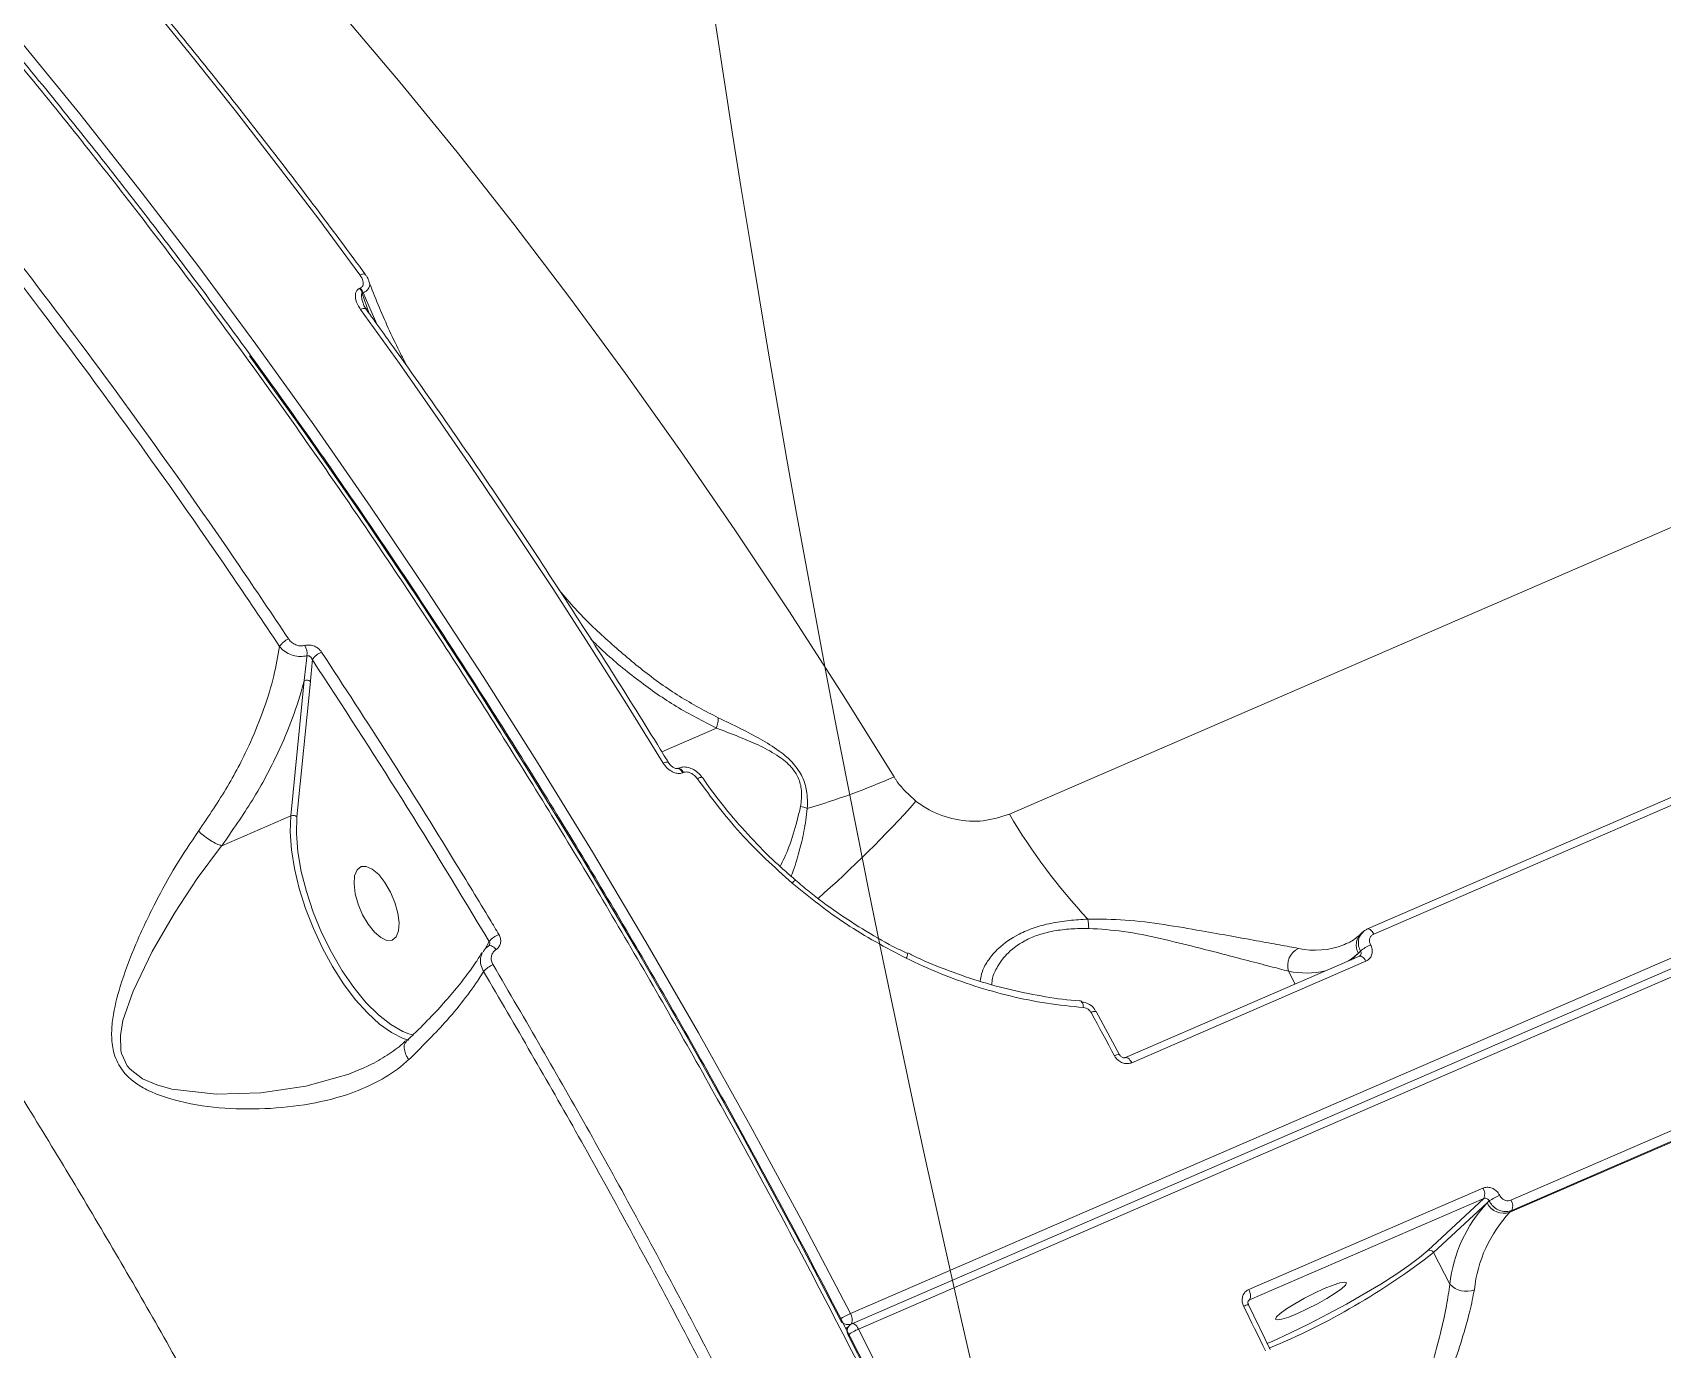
# Model space of a CAD drawing. Header units: millimetres. Extents: x -6104 to 7803, y -6013 to 4803.
# Drawn here: x 925.7 to 1109.5, y 2104.5 to 2253 of the extents above; entities that cross this region are included whole.
import ezdxf

# ---------------------------------------------------------------- set-up
doc = ezdxf.new("R2010")
doc.units = ezdxf.units.MM
doc.layers.add('DIKOM_ОБЪЕКТ', color=7, linetype='Continuous')

msp = doc.modelspace()

# ---------------------------------------------------------------- linework, layer by layer
at = {"layer": 'DIKOM_ОБЪЕКТ', "color": 7, "linetype": 'Continuous', "lineweight": 15}
for p, q in [((1324.704, 2289.98), (1035.847, 2164.882)), ((1417.358, 2281.56), (1017.91, 2108.567)), ((1018.085, 2107.41), (1417.533, 2280.403)), ((1018.82, 2106.802), (1418.268, 2279.795)), ((962.655, 2224.208), (962.555, 2224.164)), ((962.845, 2223.602), (962.945, 2223.646)), ((963.628, 2221.334), (962.845, 2223.602)), ((962.945, 2223.646), (964.502, 2220.122)), ((963.293, 2221.799), (963.288, 2221.806)), ((1076.236, 2151.923), (1144.736, 2181.589)), ((1076.951, 2151.352), (1145.451, 2181.018)), ((956.301, 2179.955), (954.793, 2164.692)), ((955.486, 2164.563), (956.994, 2179.827)), ((1002.796, 2174.586), (996.636, 2171.918)), ((998.364, 2170.014), (998.436, 2170.045)), ((999.022, 2169.543), (999.094, 2169.574)), ((1001.213, 2168.989), (1001.207, 2168.998)), ((946.997, 2161.315), (954.793, 2164.692)), ((1075.505, 2151.385), (1075.728, 2151.592)), ((1076.179, 2151.886), (1076.236, 2151.923)), ((1160.922, 2151.013), (1092.422, 2121.347)), ((977.168, 2150.516), (976.678, 2149.612)), ((1073.696, 2150.19), (1073.561, 2150.133)), ((1075.215, 2149.204), (1074.406, 2148.453)), ((1075.45, 2149.422), (1075.215, 2149.204)), ((1160.8, 2149.651), (1092.3, 2119.985)), ((1092.522, 2120.191), (1161.022, 2149.857)), ((1048.929, 2137.42), (1075.339, 2148.858)), ((1049.647, 2136.844), (1076.057, 2148.282)), ((1075.334, 2148.86), (1075.391, 2148.894)), ((1067.333, 2147.162), (1068.079, 2145.713)), ((1045.635, 2142.612), (1048.27, 2137.743)), ((968.636, 2139.965), (968.106, 2140.106)), ((962.865, 2136.204), (962.636, 2136.104)), ((1089.253, 2122.689), (1062.843, 2111.252)), ((1062.945, 2110.09), (1089.355, 2121.528)), ((1089.355, 2121.528), (1083.058, 2115.684)), ((1083.698, 2115.423), (1089.742, 2121.031)), ((1089.742, 2121.031), (1089.976, 2121.249)), ((1092.3, 2119.985), (1092.522, 2120.191)), ((1011.75, 2117.431), (1016.75, 2107.896)), ((1085.536, 2111.857), (1083.698, 2115.423)), ((1062.788, 2109.944), (1062.945, 2110.09)), ((1062.812, 2109.54), (1065.278, 2104.514)), ((1017.39, 2106.843), (1017.803, 2107.226)), ((1017.658, 2106.135), (1019.813, 2101.918))]:
    msp.add_line(p, q, dxfattribs=at)
at = {"layer": 'DIKOM_ОБЪЕКТ', "color": 7, "linetype": 'Continuous', "lineweight": 15, "flags": 128}
for points in [[(1022.835, 2169.077), (1016.937, 2178.531), (1010.953, 2187.816), (1004.888, 2196.923), (998.748, 2205.845), (992.539, 2214.573), (986.266, 2223.098), (979.936, 2231.413), (973.554, 2239.51), (967.126, 2247.381), (960.658, 2255.02), (954.157, 2262.419), (947.627, 2269.571), (941.076, 2276.47), (934.51, 2283.109), (927.934, 2289.481), (921.354, 2295.582)], [(924.678, 2272.738), (929.489, 2267.26), (934.283, 2261.661), (939.059, 2255.945), (943.815, 2250.114), (948.548, 2244.169), (953.256, 2238.115), (957.939, 2231.953), (962.593, 2225.685)], [(1017.91, 2108.567), (1012.308, 2119.233), (1006.593, 2129.778), (1000.769, 2140.195), (994.841, 2150.474), (988.813, 2160.607), (982.692, 2170.585), (976.482, 2180.4), (970.189, 2190.043), (963.817, 2199.507), (957.373, 2208.783), (950.861, 2217.863), (944.287, 2226.741), (937.657, 2235.408), (930.976, 2243.857), (924.25, 2252.081)], [(963.227, 2225.698), (963.187, 2225.738), (963.109, 2225.774), (963.006, 2225.787), (962.882, 2225.776), (962.743, 2225.742), (962.593, 2225.685)], [(963.288, 2221.806), (963.263, 2221.834), (963.188, 2221.876), (963.085, 2221.893), (962.958, 2221.884), (962.813, 2221.849), (962.656, 2221.791)], [(962.656, 2221.791), (967.039, 2215.691), (971.392, 2209.502), (975.714, 2203.226), (980.002, 2196.866), (984.255, 2190.424), (988.472, 2183.902), (992.651, 2177.303), (996.79, 2170.63)], [(950.121, 2216.574), (956.357, 2207.873), (962.786, 2198.619), (969.143, 2189.178), (975.421, 2179.557), (981.616, 2169.766), (987.723, 2159.812), (993.735, 2149.703), (999.65, 2139.448), (1005.46, 2129.057), (1011.161, 2118.536), (1011.75, 2117.431)], [(996.79, 2170.63), (996.946, 2170.691), (997.086, 2170.732), (997.205, 2170.753), (997.298, 2170.751), (997.361, 2170.727), (997.384, 2170.703)], [(998.364, 2170.014), (998.414, 2170.028), (998.554, 2170.009), (998.71, 2169.915), (998.87, 2169.756), (999.022, 2169.543)], [(998.437, 2170.046), (998.486, 2170.06), (998.626, 2170.04), (998.782, 2169.946), (998.942, 2169.787), (999.094, 2169.574)], [(1001.207, 2168.998), (1001.178, 2169.021), (1001.116, 2169.032), (1001.029, 2169.021), (1000.919, 2168.991), (1000.79, 2168.94), (1000.647, 2168.872)], [(954.793, 2164.692), (954.733, 2162.868), (954.875, 2160.865), (955.216, 2158.727), (955.748, 2156.501), (956.461, 2154.234), (957.337, 2151.976), (958.36, 2149.775), (959.506, 2147.68), (960.75, 2145.735), (962.066, 2143.984), (963.424, 2142.464), (964.797, 2141.207), (966.153, 2140.242), (967.463, 2139.589), (968.119, 2139.377)], [(968.106, 2140.106), (967.424, 2140.369), (966.066, 2141.137), (964.669, 2142.235), (963.267, 2143.637), (961.893, 2145.309), (960.582, 2147.21), (959.364, 2149.296), (958.27, 2151.514), (957.324, 2153.812), (956.552, 2156.135), (955.97, 2158.425), (955.593, 2160.628), (955.431, 2162.691), (955.486, 2164.563)], [(962.636, 2136.104), (961.331, 2135.535), (956.5, 2134.184), (951.419, 2133.452), (946.386, 2133.29), (941.376, 2133.87), (939.661, 2134.333), (938.048, 2135.04), (936.669, 2136.101), (936.338, 2136.507), (935.698, 2137.885), (935.622, 2138.235), (935.564, 2139.922), (935.859, 2141.606), (936.996, 2144.921), (939.143, 2149.372), (941.675, 2153.715), (944.235, 2157.614), (946.987, 2161.311), (946.99, 2161.314), (946.99, 2161.314)], [(966.208, 2150.667), (965.618, 2150.64), (964.934, 2150.951), (964.212, 2151.574), (963.509, 2152.46), (962.883, 2153.537), (962.386, 2154.716), (962.056, 2155.904), (961.92, 2157.003), (961.991, 2157.925), (962.261, 2158.595), (962.71, 2158.958), (963.3, 2158.985), (963.984, 2158.675), (964.706, 2158.051), (965.409, 2157.165), (966.034, 2156.089), (966.532, 2154.909), (966.862, 2153.721), (966.997, 2152.622), (966.927, 2151.7), (966.657, 2151.031), (966.208, 2150.667)], [(1076.236, 2151.923), (1076.252, 2151.929), (1076.338, 2151.938), (1076.434, 2151.914), (1076.539, 2151.856), (1076.646, 2151.767), (1076.753, 2151.651), (1076.856, 2151.511), (1076.951, 2151.352)], [(977.936, 2149.601), (977.808, 2149.747), (977.675, 2149.87), (977.542, 2149.964), (977.414, 2150.027), (977.296, 2150.055), (977.193, 2150.048), (977.131, 2150.021)], [(1074.085, 2148.314), (1074.406, 2148.537), (1075.215, 2149.204)], [(1075.339, 2148.858), (1075.355, 2148.864), (1075.442, 2148.873), (1075.539, 2148.848), (1075.644, 2148.79), (1075.752, 2148.7), (1075.859, 2148.583), (1075.962, 2148.441), (1076.057, 2148.282)], [(1043.959, 2143.705), (1043.97, 2143.703), (1044.026, 2143.674), (1044.077, 2143.61), (1044.12, 2143.512), (1044.155, 2143.386), (1044.18, 2143.236), (1044.195, 2143.066)], [(1045.069, 2142.49), (1045.4, 2141.882), (1045.731, 2141.273), (1046.061, 2140.665), (1046.391, 2140.056), (1046.721, 2139.446), (1047.05, 2138.836), (1047.379, 2138.226), (1047.708, 2137.615)], [(1048.929, 2137.42), (1048.945, 2137.426), (1049.032, 2137.435), (1049.129, 2137.411), (1049.234, 2137.352), (1049.342, 2137.263), (1049.449, 2137.145), (1049.552, 2137.004), (1049.647, 2136.844)], [(1083.058, 2115.684), (1082.11, 2114.877), (1080.888, 2113.96), (1079.419, 2112.954), (1077.736, 2111.881), (1075.878, 2110.766), (1073.885, 2109.632), (1071.802, 2108.506), (1069.675, 2107.413), (1067.553, 2106.376), (1065.481, 2105.42), (1064.903, 2105.163)], [(1068.342, 2108.563), (1067.357, 2108.167), (1066.574, 2107.916), (1066.057, 2107.832), (1065.847, 2107.92), (1065.962, 2108.174), (1066.392, 2108.573), (1067.103, 2109.085), (1068.036, 2109.668), (1069.117, 2110.276), (1070.257, 2110.858), (1071.364, 2111.368), (1072.35, 2111.764), (1073.132, 2112.015), (1073.65, 2112.1), (1073.859, 2112.011), (1073.744, 2111.757), (1073.314, 2111.358), (1072.604, 2110.846), (1071.67, 2110.263), (1070.59, 2109.655), (1069.449, 2109.073), (1068.342, 2108.563)], [(1062.269, 2109.375), (1062.579, 2108.747), (1062.889, 2108.119), (1063.198, 2107.49), (1063.507, 2106.861), (1063.815, 2106.232), (1064.123, 2105.602), (1064.431, 2104.972), (1064.738, 2104.342)], [(1018.085, 2107.41), (1018.103, 2107.417), (1018.192, 2107.425), (1018.293, 2107.397), (1018.4, 2107.335), (1018.511, 2107.24), (1018.62, 2107.116), (1018.725, 2106.968), (1018.82, 2106.802)], [(1067.366, 1995.459), (1063.169, 2006.821), (1058.815, 2018.158), (1054.309, 2029.459), (1049.654, 2040.717), (1044.854, 2051.92), (1039.912, 2063.061), (1034.834, 2074.128), (1029.623, 2085.114), (1024.283, 2096.008), (1018.82, 2106.802)]]:
    msp.add_lwpolyline(points, dxfattribs=at)
at = {"layer": 'DIKOM_ОБЪЕКТ', "color": 7, "linetype": 'Continuous', "lineweight": 15}
for centre, radius, start, end in [((2974.096, 2552.252), 1993.829, 183.254697, 206.06661), ((960.788, 2222.898), 2.174, 18.90725, 35.64238), ((960.896, 2222.945), 2.166, 18.86679, 35.66365), ((955.396, 2182.537), 2.257, 112.15628, 146.21536), ((954.371, 2182.898), 2.25, 355.93982, 26.29805), ((959.084, 2181.088), 2.213, 111.70537, 147.28496), ((956.55, 2179.363), 0.642, 46.22288, 112.81888), ((990.824, 2241.792), 79.449, 286.24694, 293.76052), ((1011.909, 2162.892), 2.862, 66.45802, 82.41644), ((927.227, 2254.2), 131.692, 311.34736, 318.1414), ((955.042, 2164.1), 0.642, 46.22288, 112.81888), ((1093.427, 2198.664), 66.758, 210.40013, 223.11627), ((1012.442, 2156.265), 1.369, 122.53832, 143.85744), ((1032.914, 2151.354), 11.901, 3.07022, 8.12567), ((979.302, 2148.698), 2.803, 111.81719, 139.57583), ((1076.803, 2150.103), 1.824, 135.32917, 209.51436), ((1023.459, 2149.093), 0.881, 327.39691, 2.57664), ((1069.418, 2147.785), 2.176, 116.37807, 196.64421), ((1070.35, 2158.345), 8.817, 257.56294, 291.35835), ((1078.142, 2146.323), 4.105, 112.15444, 130.97054), ((978.737, 2145.127), 2.988, 112.23055, 137.62483), ((1069.341, 2156.797), 9.842, 258.22561, 282.65985), ((1045.492, 2141.901), 0.725, 78.62734, 125.6907), ((1048.145, 2136.997), 0.756, 80.43697, 125.27544), ((1088.287, 2122.019), 1.175, 335.31229, 34.77742), ((1093.734, 2115.691), 6.709, 112.6064, 124.05663), ((1101.307, 2110.179), 15.86, 136.82243, 173.92773), ((1103.316, 2109.649), 15.106, 136.82425, 173.92604), ((1091.595, 2121.912), 2.052, 205.42701, 290.10197), ((1091.459, 2120.681), 1.171, 335.23301, 34.64426), ((1033.869, 2179.859), 81.455, 292.5724, 307.71449), ((1083.234, 2115.203), 0.513, 25.41668, 110.11772), ((1061.878, 2110.581), 1.175, 335.30942, 34.79093), ((1087.355, 2113.541), 2.479, 222.8076, 292.2937), ((1062.856, 2108.419), 1.121, 92.25078, 121.59225), ((1019.812, 2103.943), 5, 112.35485, 127.75818), ((1017.682, 2108.342), 1.034, 205.59705, 285.98201), ((1018.451, 2106.584), 0.912, 135.32145, 209.52126), ((1018.483, 2106.492), 1, 113.41644, 132.86037), ((1016.883, 2107.851), 1.252, 338.54473, 34.90127), ((1020.785, 2102.033), 5.158, 112.38887, 127.31459)]:
    msp.add_arc(centre, radius, start, end, dxfattribs=at)
for points, knots in [([(741.67, 2368.208), (744.458, 2368.221), (750.977, 2368.253), (761.711, 2366.826), (773.75, 2364.152), (786.017, 2360.216), (798.447, 2355.114), (810.995, 2348.896), (823.864, 2341.467), (837.023, 2332.798), (850.432, 2322.891), (863.796, 2311.963), (877.07, 2300.077), (890.212, 2287.312), (903.436, 2273.462), (916.699, 2258.528), (929.955, 2242.536), (942.76, 2226.036), (955.083, 2209.134), (966.91, 2191.941), (978.58, 2173.974), (990.05, 2155.26), (1001.278, 2135.845), (1012.166, 2115.882), (1022.673, 2095.423), (1032.764, 2074.53), (1042.468, 2053.13), (1051.733, 2031.277), (1060.515, 2009.038), (1068.62, 1986.902), (1076.037, 1964.943), (1082.77, 1943.229), (1088.927, 1921.407), (1094.465, 1899.546), (1099.334, 1877.735), (1103.236, 1857.698), (1105.245, 1845.107), (1106.134, 1839.539)], [0, 0, 0, 0, 0.0220395, 0.0515326, 0.0810498, 0.1105428, 0.1392035, 0.1678862, 0.1965469, 0.22604, 0.2555572, 0.2850503, 0.3137109, 0.3423937, 0.3710543, 0.4005474, 0.4300646, 0.4595576, 0.4871864, 0.5148348, 0.5424636, 0.5708352, 0.5992284, 0.6276001, 0.6562609, 0.6849436, 0.7136043, 0.7430975, 0.7726148, 0.802108, 0.8307686, 0.8594515, 0.8881122, 0.9176054, 0.9471225, 0.9766158, 1, 1, 1, 1]), ([(741.938, 2368.384), (743.132, 2368.402), (746.112, 2368.448), (750.989, 2368.183), (756.551, 2367.632), (762.211, 2366.773), (767.965, 2365.621), (773.818, 2364.171), (779.77, 2362.422), (785.818, 2360.375), (791.94, 2358.039), (798.113, 2355.42), (804.318, 2352.526), (810.551, 2349.359), (816.817, 2345.919), (823.115, 2342.207), (829.449, 2338.22), (835.82, 2333.958), (842.231, 2329.421), (848.681, 2324.606), (855.175, 2319.512), (861.711, 2314.137), (868.275, 2308.497), (874.836, 2302.614), (881.373, 2296.508), (887.877, 2290.187), (894.351, 2283.651), (900.798, 2276.895), (907.221, 2269.919), (913.621, 2262.721), (919.999, 2255.298), (926.359, 2247.65), (932.701, 2239.772), (939.028, 2231.663), (945.328, 2223.336), (951.572, 2214.828), (957.739, 2206.169), (963.819, 2197.373), (969.817, 2188.432), (975.736, 2179.345), (981.575, 2170.113), (987.335, 2160.736), (993.014, 2151.213), (998.613, 2141.546), (1004.133, 2131.733), (1009.572, 2121.775), (1014.925, 2111.681), (1020.178, 2101.478), (1025.315, 2091.2), (1030.323, 2080.865), (1035.203, 2070.479), (1039.953, 2060.041), (1044.576, 2049.551), (1049.071, 2039.008), (1053.437, 2028.413), (1057.676, 2017.766), (1061.785, 2007.068), (1065.766, 1996.318), (1069.616, 1985.52), (1073.328, 1974.701), (1076.887, 1963.894), (1080.285, 1953.126), (1083.52, 1942.407), (1086.592, 1931.736), (1089.502, 1921.11), (1092.25, 1910.532), (1094.836, 1900), (1097.26, 1889.515), (1099.521, 1879.078), (1101.621, 1868.687), (1103.552, 1858.349), (1105.212, 1848.78), (1106.148, 1842.705), (1106.562, 1840.021)], [0, 0, 0, 0, 0.0094077, 0.0234758, 0.0375496, 0.0516398, 0.0657619, 0.0799311, 0.0941627, 0.1084718, 0.1228261, 0.137127, 0.1513571, 0.1655334, 0.1796719, 0.193788, 0.2078977, 0.2220155, 0.2361533, 0.2503268, 0.2645521, 0.278845, 0.2932012, 0.3075358, 0.321785, 0.3359736, 0.3501177, 0.3642335, 0.378337, 0.3924445, 0.4065669, 0.4207201, 0.43492, 0.4491829, 0.4635203, 0.4778591, 0.4920989, 0.5062929, 0.5204523, 0.5345889, 0.5487143, 0.5628397, 0.5769743, 0.5911282, 0.6053129, 0.6195397, 0.6338199, 0.6481185, 0.6623743, 0.6765813, 0.6907508, 0.7048945, 0.7190235, 0.7331493, 0.7472822, 0.7614309, 0.7756067, 0.7898213, 0.8040856, 0.8183883, 0.8326644, 0.8468852, 0.8610656, 0.8752172, 0.889351, 0.9034787, 0.9176113, 0.9317563, 0.9459252, 0.9601293, 0.9743798, 0.9886796, 1, 1, 1, 1]), ([(709.36, 2311.896), (712.684, 2311.813), (719.337, 2311.646), (729.751, 2310.007), (740.547, 2307.333), (751.739, 2303.486), (763.287, 2298.478), (774.94, 2292.411), (786.653, 2285.334), (798.384, 2277.313), (810.324, 2268.218), (822.439, 2258.033), (834.689, 2246.769), (846.809, 2234.671), (858.759, 2221.799), (870.506, 2208.229), (882.236, 2193.743), (893.907, 2178.354), (905.477, 2162.093), (916.696, 2145.309), (927.535, 2128.07), (937.97, 2110.452), (948.165, 2092.18), (958.073, 2073.29), (967.651, 2053.832), (976.697, 2034.218), (985.191, 2014.517), (993.125, 1994.797), (1000.62, 1974.757), (1007.63, 1954.452), (1014.122, 1933.947), (1019.531, 1915.112), (1024.04, 1897.964), (1026.448, 1887.686), (1027.654, 1882.543)], [0, 0, 0, 0, 0.0311784, 0.0623809, 0.0935594, 0.1256442, 0.1577552, 0.18984, 0.2210202, 0.2522245, 0.2834047, 0.3154898, 0.347601, 0.3796861, 0.4108891, 0.4421159, 0.4733189, 0.5054257, 0.5375585, 0.5696654, 0.6009196, 0.6321979, 0.6634522, 0.6956101, 0.727794, 0.7599519, 0.7912842, 0.8226405, 0.8539729, 0.8862089, 0.9184711, 0.9507073, 0.9753304, 1, 1, 1, 1]), ([(925.344, 2272.712), (926.473, 2271.435), (929.747, 2267.734), (935.146, 2261.441), (941.525, 2253.77), (947.865, 2245.893), (954.161, 2237.816), (959.277, 2231.057), (962.286, 2226.974), (963.227, 2225.698)], [0, 0, 0, 0, 0.0879847, 0.2551887, 0.4223897, 0.5895831, 0.7567732, 0.9239572, 1, 1, 1, 1]), ([(903.161, 2250.82), (906.956, 2246.304), (914.546, 2237.272), (925.815, 2222.858), (936.968, 2207.823), (946.2, 2194.704), (951.664, 2186.559), (953.52, 2183.792)], [0, 0, 0, 0, 0.2203103, 0.44062049, 0.66308357, 0.88554499, 1, 1, 1, 1]), ([(954.544, 2184.627), (952.684, 2187.401), (947.244, 2195.512), (938.063, 2208.563), (926.923, 2223.592), (915.594, 2238.096), (907.912, 2247.238), (904.071, 2251.809)], [0, 0, 0, 0, 0.1144537, 0.3347649, 0.555075, 0.7775375, 1, 1, 1, 1]), ([(962.593, 2225.685), (962.73, 2225.463), (962.928, 2225.142), (962.98, 2224.708), (962.928, 2224.462), (962.811, 2224.294), (962.704, 2224.234), (962.655, 2224.208)], [0, 0, 0, 0, 0.43711054, 0.62886971, 0.7908878, 0.90604511, 1, 1, 1, 1]), ([(962.945, 2223.646), (963.042, 2223.697), (963.253, 2223.81), (963.514, 2224.06), (963.682, 2224.388), (963.729, 2224.717), (963.628, 2224.906), (963.591, 2224.974)], [0, 0, 0, 0, 0.158556, 0.345828, 0.5884051, 0.8501061, 1, 1, 1, 1]), ([(963.216, 2225.692), (963.284, 2225.606), (963.452, 2225.395), (963.539, 2225.145), (963.591, 2224.997)], [0, 0, 0, 0, 0.4088112, 1, 1, 1, 1]), ([(963.582, 2224.971), (963.932, 2224.083), (964.981, 2221.415), (966.456, 2218.174), (967.653, 2215.874), (967.976, 2215.254)], [0, 0, 0, 0, 0.2670349, 0.8023547, 1, 1, 1, 1]), ([(962.555, 2224.164), (962.479, 2224.122), (962.31, 2224.028), (962.128, 2223.757), (962.043, 2223.355), (962.13, 2222.707), (962.389, 2222.168), (962.626, 2221.832), (962.656, 2221.791)], [0, 0, 0, 0, 0.0927763, 0.2061508, 0.3692446, 0.5724047, 0.9471401, 1, 1, 1, 1]), ([(962.975, 2222.406), (962.95, 2222.468), (962.863, 2222.678), (962.787, 2223.004), (962.742, 2223.32), (962.761, 2223.501), (962.803, 2223.574), (962.828, 2223.594), (962.842, 2223.601), (962.845, 2223.602)], [0, 0, 0, 0, 0.1572751, 0.5286248, 0.783397, 0.917776, 0.9589477, 0.9935165, 1, 1, 1, 1]), ([(962.971, 2222.408), (962.988, 2222.353), (963.047, 2222.16), (963.201, 2221.957), (963.311, 2221.812)], [0, 0, 0, 0, 0.2836038, 1, 1, 1, 1]), ([(963.288, 2221.807), (964.371, 2220.309), (967.509, 2215.967), (972.661, 2208.644), (978.717, 2199.786), (984.706, 2190.762), (990.517, 2181.741), (994.728, 2175.022), (996.97, 2171.376), (997.384, 2170.703)], [0, 0, 0, 0, 0.0925249, 0.2683383, 0.4441517, 0.6199611, 0.7957673, 0.9623172, 1, 1, 1, 1]), ([(1003.003, 2175.734), (1001.533, 2176.509), (998.574, 2178.068), (994.445, 2181.061), (990.545, 2184.405), (987.375, 2187.387), (985.668, 2189.431), (985.079, 2190.137)], [0, 0, 0, 0, 0.2198448, 0.4423253, 0.6629222, 0.8835773, 1, 1, 1, 1]), ([(956.388, 2183.895), (956.237, 2183.868), (955.933, 2183.815), (955.445, 2183.916), (954.996, 2184.141), (954.703, 2184.405), (954.577, 2184.582), (954.544, 2184.627)], [0, 0, 0, 0, 0.22567, 0.4513438, 0.6801387, 0.9175801, 1, 1, 1, 1]), ([(988.65, 2184.595), (989.098, 2184.156), (990.81, 2182.479), (994.004, 2179.905), (998.239, 2176.89), (1001.275, 2175.36), (1002.802, 2174.591)], [0, 0, 0, 0, 0.1060929, 0.4053857, 0.7011489, 1, 1, 1, 1]), ([(953.52, 2183.792), (953.327, 2182.695), (952.928, 2180.42), (951.819, 2176.79), (950.139, 2172.617), (947.761, 2167.951), (945.512, 2164.636), (944.375, 2162.96)], [0, 0, 0, 0, 0.16654142, 0.34554562, 0.52675693, 0.76077998, 1, 1, 1, 1]), ([(953.52, 2183.792), (953.575, 2183.724), (953.79, 2183.46), (954.287, 2183.069), (955.043, 2182.743), (955.86, 2182.605), (956.363, 2182.694), (956.616, 2182.739)], [0, 0, 0, 0, 0.0811963, 0.3161587, 0.5445795, 0.7717934, 1, 1, 1, 1]), ([(956.616, 2182.739), (956.609, 2182.679), (956.513, 2181.753), (956.403, 2180.824), (956.301, 2179.955)], [0, 0, 0, 0, 0.06465998, 1, 1, 1, 1]), ([(958.265, 2183.144), (958.232, 2183.191), (958.103, 2183.373), (957.803, 2183.644), (957.345, 2183.873), (956.849, 2183.976), (956.542, 2183.922), (956.388, 2183.895)], [0, 0, 0, 0, 0.0825481, 0.3217085, 0.5513148, 0.775611, 1, 1, 1, 1]), ([(956.616, 2182.739), (956.66, 2182.744), (956.712, 2182.75), (956.817, 2182.727), (956.935, 2182.673), (957.08, 2182.539), (957.172, 2182.399), (957.212, 2182.308), (957.222, 2182.284)], [0, 0, 0, 0, 0.1722961, 0.1986707, 0.4120135, 0.6483336, 0.9085529, 1, 1, 1, 1]), ([(956.994, 2179.827), (957.044, 2180.358), (957.122, 2181.175), (957.196, 2181.996), (957.222, 2182.284)], [0, 0, 0, 0, 0.6494801, 1, 1, 1, 1]), ([(957.222, 2182.284), (960.599, 2177.103), (967.362, 2166.729), (973.897, 2155.924), (977.168, 2150.516)], [0, 0, 0, 0, 0.4994488, 1, 1, 1, 1]), ([(978.26, 2151.3), (977.93, 2151.853), (976.276, 2154.616), (972.165, 2161.39), (965.858, 2171.518), (960.797, 2179.267), (958.265, 2183.144)], [0, 0, 0, 0, 0.0507664, 0.2538469, 0.6266949, 1, 1, 1, 1]), ([(946.997, 2161.315), (948.196, 2163.028), (950.62, 2166.492), (953.195, 2171.351), (955.054, 2175.751), (955.915, 2178.455), (956.272, 2179.842), (956.301, 2179.955)], [0, 0, 0, 0, 0.2754338, 0.5570825, 0.7677989, 0.9811398, 1, 1, 1, 1]), ([(1002.802, 2174.591), (1002.864, 2174.797), (1002.976, 2175.171), (1003.009, 2175.542), (1003.004, 2175.704), (1003.003, 2175.734)], [0, 0, 0, 0, 0.499432, 0.907262, 1, 1, 1, 1]), ([(1013.052, 2165.516), (1013.068, 2166.167), (1013.096, 2167.302), (1012.571, 2169.088), (1011.491, 2170.688), (1009.8, 2172.127), (1007.753, 2173.38), (1005.42, 2174.589), (1003.849, 2175.333), (1003.003, 2175.734)], [0, 0, 0, 0, 0.1507953, 0.26255, 0.3758328, 0.5043759, 0.6581128, 0.8160024, 1, 1, 1, 1]), ([(1002.802, 2174.591), (1002.801, 2174.591), (1002.8, 2174.589), (1002.798, 2174.587), (1002.797, 2174.586), (1002.796, 2174.586)], [0, 0, 0, 0, 0.2936859, 0.6736249, 1, 1, 1, 1]), ([(1002.796, 2174.586), (1003.64, 2174.264), (1005.183, 2173.674), (1007.489, 2172.714), (1009.478, 2171.675), (1011.026, 2170.507), (1011.744, 2169.544), (1012.203, 2168.612), (1012.498, 2167.347), (1012.365, 2166.325), (1012.287, 2165.729)], [0, 0, 0, 0, 0.192064, 0.3511776, 0.5094862, 0.6344407, 0.7186478, 0.7420947, 0.8495993, 1, 1, 1, 1]), ([(996.79, 2170.63), (996.906, 2170.466), (997.157, 2170.109), (997.668, 2169.709), (998.194, 2169.489), (998.654, 2169.431), (998.899, 2169.505), (999.022, 2169.543)], [0, 0, 0, 0, 0.226722, 0.4919598, 0.6959442, 0.8477342, 1, 1, 1, 1]), ([(997.387, 2170.703), (997.392, 2170.693), (997.472, 2170.541), (997.681, 2170.317), (997.969, 2170.115), (998.159, 2170.036), (998.266, 2170.013), (998.33, 2170.009), (998.36, 2170.013), (998.363, 2170.014), (998.364, 2170.015)], [0, 0, 0, 0, 0.0265393, 0.4129072, 0.6416594, 0.7689176, 0.8436279, 0.894736, 0.9470957, 1, 1, 1, 1]), ([(998.444, 2170.03), (998.585, 2170.085), (998.904, 2170.211), (999.473, 2170.185), (1000.098, 2169.989), (1000.724, 2169.597), (1001.038, 2169.198), (1001.2, 2168.992)], [0, 0, 0, 0, 0.1429154, 0.3245653, 0.5224833, 0.7544929, 1, 1, 1, 1]), ([(999.094, 2169.574), (999.149, 2169.593), (999.29, 2169.641), (999.573, 2169.633), (999.943, 2169.513), (1000.337, 2169.257), (1000.543, 2169.001), (1000.647, 2168.872)], [0, 0, 0, 0, 0.10341849, 0.26244957, 0.46114328, 0.72817236, 1, 1, 1, 1]), ([(1000.647, 2168.872), (1002.198, 2166.78), (1005.338, 2162.543), (1009.32, 2158.911), (1011.336, 2157.073)], [0, 0, 0, 0, 0.4937875, 1, 1, 1, 1]), ([(1001.243, 2169.007), (1001.388, 2168.786), (1002.243, 2167.484), (1004.039, 2165.211), (1006.631, 2162.227), (1009.196, 2159.622), (1010.965, 2158.097), (1011.725, 2157.442)], [0, 0, 0, 0, 0.051817, 0.304869, 0.5577532, 0.8100517, 1, 1, 1, 1]), ([(1025.31, 2166.323), (1024.543, 2167.021), (1023.695, 2167.792), (1023.009, 2168.8), (1022.895, 2168.983), (1022.835, 2169.077)], [0, 0, 0, 0, 0.82175117, 0.90786998, 1, 1, 1, 1]), ([(1012.287, 2165.729), (1012.031, 2164.662), (1011.513, 2162.505), (1010.652, 2160.284), (1010.145, 2159.286), (1009.987, 2158.975)], [0, 0, 0, 0, 0.40236975, 0.81404614, 1, 1, 1, 1]), ([(1035.847, 2164.882), (1034.88, 2164.566), (1032.963, 2163.938), (1029.769, 2164.152), (1027.146, 2165.042), (1025.793, 2165.986), (1025.31, 2166.323)], [0, 0, 0, 0, 0.2885614, 0.5716296, 0.8470363, 1, 1, 1, 1]), ([(1011.218, 2157.889), (1011.269, 2158.004), (1011.591, 2158.727), (1012.087, 2160.459), (1012.711, 2162.891), (1012.938, 2164.637), (1013.052, 2165.516)], [0, 0, 0, 0, 0.07066051, 0.44342483, 0.719774, 1, 1, 1, 1]), ([(944.375, 2162.96), (943.51, 2161.676), (941.776, 2159.105), (939.42, 2154.782), (937.242, 2150.241), (935.598, 2145.876), (934.73, 2142.436), (934.524, 2139.967), (934.719, 2137.999), (935.606, 2135.949), (937.3, 2134.428), (939.194, 2133.443), (942.023, 2132.444), (946.07, 2131.701), (951.256, 2131.547), (956.365, 2131.982), (960.791, 2133.025), (964.398, 2134.521), (966.658, 2135.921), (967.776, 2136.913), (968.083, 2137.184)], [0, 0, 0, 0, 0.0712984, 0.1426943, 0.2203428, 0.2979615, 0.3555862, 0.3853411, 0.4149598, 0.4491134, 0.4886694, 0.517551, 0.5465123, 0.6250131, 0.7037142, 0.783923, 0.8640145, 0.921252, 0.9784136, 1, 1, 1, 1]), ([(944.375, 2162.96), (944.409, 2162.929), (944.615, 2162.735), (945.066, 2162.359), (945.744, 2161.89), (946.436, 2161.503), (946.805, 2161.377), (946.99, 2161.314)], [0, 0, 0, 0, 0.0429055, 0.2680016, 0.5120062, 0.7559846, 1, 1, 1, 1]), ([(946.99, 2161.314), (946.99, 2161.314), (946.993, 2161.313), (946.995, 2161.315), (946.997, 2161.315)], [0, 0, 0, 0, 0.4046664, 1, 1, 1, 1]), ([(1011.336, 2157.073), (1013.327, 2155.477), (1017.355, 2152.249), (1021.901, 2149.838), (1024.201, 2148.618)], [0, 0, 0, 0, 0.4941651, 1, 1, 1, 1]), ([(1011.726, 2157.445), (1012.23, 2157.009), (1013.719, 2155.719), (1016.381, 2153.774), (1019.686, 2151.632), (1022.362, 2150.102), (1023.949, 2149.35), (1024.353, 2149.158)], [0, 0, 0, 0, 0.1319285, 0.3904782, 0.6502133, 0.9109553, 1, 1, 1, 1]), ([(1044.695, 2153.036), (1043.989, 2152.995), (1042.562, 2152.911), (1040.515, 2152.592), (1038.594, 2152.08), (1036.467, 2151.186), (1034.687, 2149.917), (1033.435, 2148.45), (1032.714, 2147.159), (1032.609, 2146.386), (1032.559, 2146.015)], [0, 0, 0, 0, 0.1013534, 0.2048996, 0.3065361, 0.4116641, 0.5957697, 0.7316699, 0.8715074, 1, 1, 1, 1]), ([(1068.451, 2149.735), (1067.779, 2149.86), (1066.434, 2150.112), (1063.769, 2150.59), (1060.79, 2151.137), (1057.299, 2151.765), (1053.332, 2152.429), (1048.999, 2153.024), (1046.097, 2153.032), (1044.695, 2153.036)], [0, 0, 0, 0, 0.1316609, 0.2634901, 0.3951404, 0.5268792, 0.6883015, 0.8495378, 1, 1, 1, 1]), ([(977.936, 2149.601), (977.963, 2149.62), (978.114, 2149.722), (978.334, 2149.972), (978.48, 2150.393), (978.471, 2150.861), (978.331, 2151.154), (978.26, 2151.3)], [0, 0, 0, 0, 0.0535311, 0.2897809, 0.5263538, 0.7631141, 1, 1, 1, 1]), ([(1033.856, 2145.661), (1033.872, 2145.895), (1033.916, 2146.537), (1034.459, 2147.697), (1035.523, 2149.177), (1037.1, 2150.416), (1038.968, 2151.239), (1040.14, 2151.555), (1041.411, 2151.798), (1042.785, 2151.968), (1044.121, 2151.984), (1044.798, 2151.992)], [0, 0, 0, 0, 0.0835816, 0.2289499, 0.3780466, 0.5708361, 0.6688949, 0.7705049, 0.7851242, 0.8910843, 1, 1, 1, 1]), ([(1044.798, 2151.992), (1046.105, 2151.905), (1048.851, 2151.722), (1052.904, 2150.857), (1056.644, 2149.943), (1059.953, 2149.09), (1062.795, 2148.347), (1065.357, 2147.687), (1066.674, 2147.337), (1067.333, 2147.162)], [0, 0, 0, 0, 0.1463756, 0.3075803, 0.4690091, 0.6020976, 0.7351089, 0.8676437, 1, 1, 1, 1]), ([(1073.575, 2150.177), (1073.749, 2150.24), (1074.319, 2150.443), (1074.941, 2150.885), (1075.393, 2151.285), (1075.505, 2151.385)], [0, 0, 0, 0, 0.24803285, 0.81243307, 1, 1, 1, 1]), ([(1075.744, 2151.578), (1075.636, 2151.472), (1075.385, 2151.227), (1075.206, 2150.68), (1075.193, 2150.037), (1075.364, 2149.627), (1075.45, 2149.422)], [0, 0, 0, 0, 0.2010221, 0.4673213, 0.7336892, 1, 1, 1, 1]), ([(1076.179, 2151.886), (1076.057, 2151.831), (1075.889, 2151.755), (1075.775, 2151.616), (1075.744, 2151.578)], [0, 0, 0, 0, 0.7281472, 1, 1, 1, 1]), ([(1076.594, 2150.125), (1076.55, 2150.227), (1076.463, 2150.43), (1076.465, 2150.753), (1076.569, 2151.04), (1076.745, 2151.245), (1076.892, 2151.322), (1076.951, 2151.352)], [0, 0, 0, 0, 0.2151666, 0.4301381, 0.6449852, 0.8594382, 1, 1, 1, 1]), ([(967.802, 2139.26), (968.27, 2139.701), (969.463, 2140.825), (971.163, 2142.59), (972.913, 2144.541), (974.422, 2146.408), (975.592, 2148.006), (976.145, 2148.917), (976.37, 2149.286)], [0, 0, 0, 0, 0.120865, 0.3081619, 0.4962882, 0.6846158, 0.8721972, 1, 1, 1, 1]), ([(976.419, 2149.265), (976.328, 2149.056), (976.141, 2148.626), (976.177, 2147.863), (976.412, 2147.382), (976.529, 2147.141)], [0, 0, 0, 0, 0.3224975, 0.6611205, 1, 1, 1, 1]), ([(976.501, 2149.351), (976.532, 2149.419), (976.663, 2149.702), (976.934, 2149.874), (977.141, 2150.006)], [0, 0, 0, 0, 0.2393787, 1, 1, 1, 1]), ([(977.124, 2150.021), (977.145, 2150.031), (977.174, 2150.045), (977.177, 2150.076), (977.178, 2150.084)], [0, 0, 0, 0, 0.7309723, 1, 1, 1, 1]), ([(977.168, 2150.516), (977.19, 2150.465), (977.234, 2150.364), (977.237, 2150.208), (977.2, 2150.122), (977.182, 2150.082)], [0, 0, 0, 0, 0.3510655, 0.7018413, 1, 1, 1, 1]), ([(977.606, 2147.893), (977.536, 2148.04), (977.396, 2148.335), (977.388, 2148.804), (977.535, 2149.227), (977.755, 2149.479), (977.907, 2149.582), (977.936, 2149.601)], [0, 0, 0, 0, 0.2363816, 0.4725864, 0.7091822, 0.9458364, 1, 1, 1, 1]), ([(1024.384, 2149.226), (1024.578, 2149.126), (1025.949, 2148.423), (1028.596, 2147.35), (1032.31, 2146.033), (1036.101, 2144.994), (1039.921, 2144.258), (1042.571, 2143.865), (1043.93, 2143.803), (1044.02, 2143.799)], [0, 0, 0, 0, 0.0313321, 0.2207344, 0.4114206, 0.602955, 0.7948305, 0.9863718, 1, 1, 1, 1]), ([(1075.45, 2149.422), (1075.473, 2149.373), (1075.52, 2149.274), (1075.521, 2149.117), (1075.479, 2148.983), (1075.417, 2148.921), (1075.389, 2148.895)], [0, 0, 0, 0, 0.2658169, 0.5314736, 0.7963353, 1, 1, 1, 1]), ([(1076.057, 2148.282), (1076.144, 2148.328), (1076.365, 2148.443), (1076.63, 2148.75), (1076.786, 2149.182), (1076.789, 2149.666), (1076.659, 2149.972), (1076.594, 2150.125)], [0, 0, 0, 0, 0.1406367, 0.35509, 0.5698589, 0.7848921, 1, 1, 1, 1]), ([(1018.589, 2070.433), (1015.417, 2077.061), (1009.074, 2090.316), (998.993, 2109.856), (988.546, 2129.133), (981.253, 2141.64), (977.606, 2147.893)], [0, 0, 0, 0, 0.2485965, 0.4971934, 0.7485967, 1, 1, 1, 1]), ([(1024.201, 2148.618), (1025.472, 2148.028), (1028.013, 2146.85), (1031.941, 2145.445), (1035.959, 2144.316), (1040.056, 2143.481), (1042.815, 2143.205), (1044.195, 2143.066)], [0, 0, 0, 0, 0.1978371, 0.3955022, 0.5931677, 0.7965818, 1, 1, 1, 1]), ([(968.083, 2137.184), (969.496, 2138.58), (971.822, 2140.878), (974.339, 2143.913), (975.723, 2145.83), (976.365, 2146.874), (976.529, 2147.141)], [0, 0, 0, 0, 0.3957861, 0.6516329, 0.9109973, 1, 1, 1, 1]), ([(976.529, 2147.141), (980.127, 2140.972), (987.323, 2128.634), (997.716, 2109.48), (1007.818, 2089.916), (1014.22, 2076.542), (1017.421, 2069.855)], [0, 0, 0, 0, 0.248596, 0.497193, 0.7485972, 1, 1, 1, 1]), ([(1043.958, 2143.686), (1044.047, 2143.683), (1044.376, 2143.671), (1044.916, 2143.416), (1045.407, 2143.027), (1045.56, 2142.698), (1045.606, 2142.598)], [0, 0, 0, 0, 0.1296758, 0.4775951, 0.84204, 1, 1, 1, 1]), ([(1044.195, 2143.066), (1044.302, 2143.048), (1044.517, 2143.011), (1044.809, 2142.828), (1044.984, 2142.637), (1045.054, 2142.515), (1045.069, 2142.49)], [0, 0, 0, 0, 0.3057091, 0.6116648, 0.9180617, 1, 1, 1, 1]), ([(962.637, 2136.102), (963.066, 2136.285), (964.23, 2136.779), (965.884, 2137.822), (967.15, 2138.716), (967.674, 2139.274), (967.711, 2139.314)], [0, 0, 0, 0, 0.2218457, 0.6005389, 0.9718748, 1, 1, 1, 1]), ([(968.083, 2137.184), (968.059, 2137.222), (967.955, 2137.387), (967.747, 2137.783), (967.571, 2138.35), (967.571, 2138.909), (967.744, 2139.133), (967.826, 2139.239)], [0, 0, 0, 0, 0.0459801, 0.2012082, 0.477383, 0.7535489, 1, 1, 1, 1]), ([(1047.708, 2137.615), (1047.766, 2137.521), (1047.912, 2137.285), (1048.257, 2136.982), (1048.715, 2136.772), (1049.206, 2136.707), (1049.5, 2136.798), (1049.647, 2136.844)], [0, 0, 0, 0, 0.1418434, 0.3567177, 0.5713298, 0.7856957, 1, 1, 1, 1]), ([(1048.274, 2137.745), (1048.288, 2137.718), (1048.326, 2137.646), (1048.431, 2137.539), (1048.568, 2137.449), (1048.71, 2137.4), (1048.834, 2137.393), (1048.903, 2137.407), (1048.925, 2137.419), (1048.928, 2137.421)], [0, 0, 0, 0, 0.0995543, 0.2665174, 0.4282612, 0.5938225, 0.7684074, 0.9627582, 1, 1, 1, 1]), ([(1091.155, 2121.884), (1091.1, 2121.981), (1090.961, 2122.224), (1090.626, 2122.537), (1090.178, 2122.755), (1089.692, 2122.825), (1089.399, 2122.735), (1089.253, 2122.689)], [0, 0, 0, 0, 0.1418506, 0.3567202, 0.5713423, 0.785717, 1, 1, 1, 1]), ([(1089.355, 2121.528), (1089.404, 2121.543), (1089.501, 2121.573), (1089.661, 2121.548), (1089.807, 2121.472), (1089.915, 2121.365), (1089.959, 2121.282), (1089.976, 2121.249)], [0, 0, 0, 0, 0.2139267, 0.428167, 0.6427347, 0.8578746, 1, 1, 1, 1]), ([(1092.422, 2121.347), (1092.324, 2121.317), (1092.129, 2121.256), (1091.806, 2121.303), (1091.507, 2121.45), (1091.284, 2121.658), (1091.191, 2121.82), (1091.155, 2121.884)], [0, 0, 0, 0, 0.2142581, 0.4286021, 0.6432406, 0.8581241, 1, 1, 1, 1]), ([(1089.976, 2121.249), (1090.051, 2121.122), (1090.237, 2120.801), (1090.687, 2120.388), (1091.287, 2120.1), (1091.936, 2120.009), (1092.326, 2120.13), (1092.522, 2120.191)], [0, 0, 0, 0, 0.1416992, 0.3563927, 0.570947, 0.7854499, 1, 1, 1, 1]), ([(1062.843, 2111.252), (1062.755, 2111.206), (1062.533, 2111.09), (1062.265, 2110.779), (1062.101, 2110.339), (1062.086, 2109.845), (1062.208, 2109.531), (1062.269, 2109.375)], [0, 0, 0, 0, 0.1406305, 0.3550917, 0.5698412, 0.7848524, 1, 1, 1, 1]), ([(1085.536, 2111.857), (1085.42, 2111.066), (1085.173, 2109.375), (1084.489, 2106.33), (1083.546, 2102.733), (1082.323, 2098.694), (1080.905, 2094.795), (1079.376, 2091.299), (1078.149, 2089.453), (1077.526, 2088.518)], [0, 0, 0, 0, 0.122708, 0.262463, 0.4060176, 0.5749247, 0.7482652, 0.8723686, 1, 1, 1, 1]), ([(1078.373, 2087.722), (1079.078, 2088.635), (1080.513, 2090.496), (1082.377, 2094.002), (1084.168, 2097.983), (1085.708, 2102.029), (1086.926, 2105.69), (1087.808, 2108.753), (1088.141, 2110.459), (1088.295, 2111.248)], [0, 0, 0, 0, 0.12610085, 0.2567316, 0.42433652, 0.59686491, 0.7352987, 0.87757003, 1, 1, 1, 1]), ([(1062.837, 2110.008), (1062.826, 2110.001), (1062.788, 2109.98), (1062.755, 2109.897), (1062.747, 2109.75), (1062.769, 2109.629), (1062.805, 2109.562), (1062.816, 2109.542)], [0, 0, 0, 0, 0.1446527, 0.4914822, 0.7175289, 0.9150535, 1, 1, 1, 1]), ([(1062.834, 2110.01), (1062.842, 2110.021), (1062.872, 2110.057), (1062.915, 2110.076), (1062.945, 2110.09)], [0, 0, 0, 0, 0.28501879, 1, 1, 1, 1])]:
    msp.add_open_spline(points, degree=3, knots=knots, dxfattribs=at)

doc.saveas('drawing.dxf')
